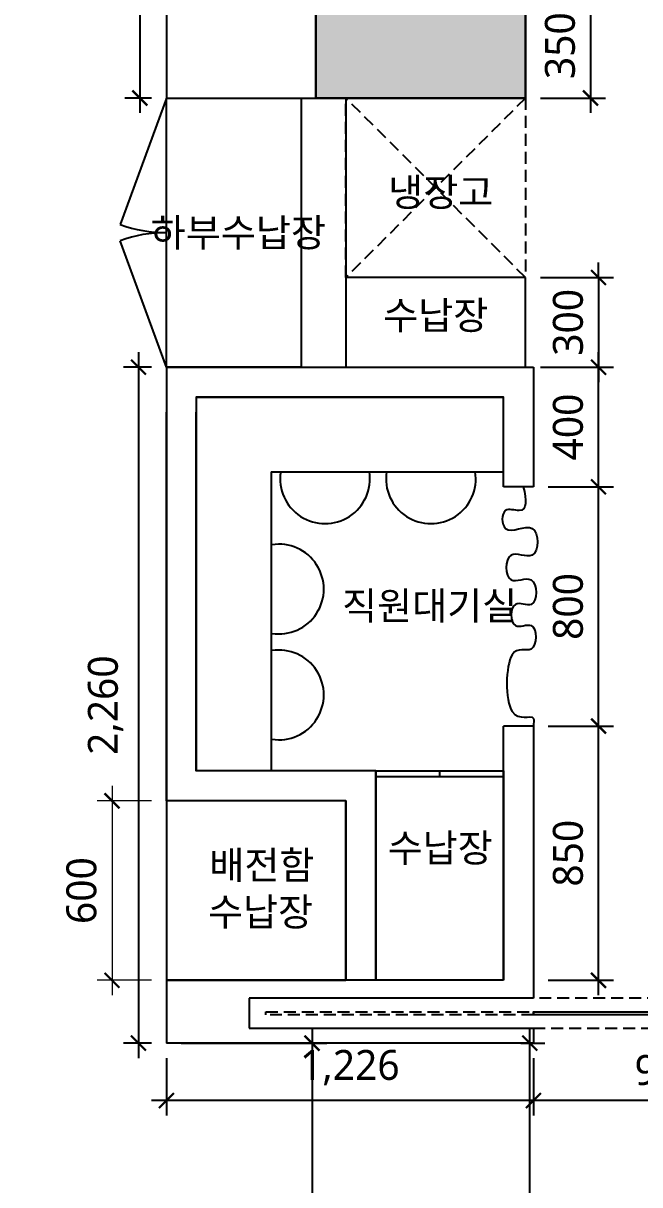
# Model space of a CAD drawing. Header units: metres. Extents: x 11578468 to 47831421, y -58341524 to -14256839.
# Drawn here: x 23877449 to 23879510, y -29114886 to -29111002 of the extents above; entities that cross this region are included whole.
import ezdxf
from ezdxf.enums import TextEntityAlignment as Align

# ---------------------------------------------------------------- set-up
doc = ezdxf.new("R2010")
doc.units = ezdxf.units.M
doc.header["$LTSCALE"] = 50
doc.header["$MEASUREMENT"] = 0
doc.linetypes.add('DH-HID2', pattern=[1.2, 0.8, -0.4])
doc.layers.get('0').update_dxf_attribs({"linetype": 'CONTINUOUS'})
doc.layers.get('DEFPOINTS').update_dxf_attribs({"linetype": 'CONTINUOUS'})
for name, color, linetype in [('0-ELC TEXT', 7, 'CONTINUOUS'), ('04_FUR', 6, 'CONTINUOUS'), ('3.기호.계단선', 30, 'CONTINUOUS'), ('CO-DOOR', 8, 'CONTINUOUS'), ('FU-FURM', 251, 'DH-HID2'), ('wall', 3, 'CONTINUOUS'), ('家具', 251, 'CONTINUOUS'), ('가구', 6, 'CONTINUOUS')]:
    doc.layers.add(name, color=color, linetype=linetype)
for name, color, linetype, lineweight in [('DIM', 7, 'CONTINUOUS', 15), ('ha', 8, 'CONTINUOUS', 5), ('wall2', 3, 'CONTINUOUS', 25)]:
    doc.layers.add(name, color=color, linetype=linetype, lineweight=lineweight)
doc.styles.add('HY 울릉도 L', font='malgun.ttf')
doc.styles.add('맑은 고딕', font='malgun.ttf')
doc.dimstyles.new('사본 50', dxfattribs={"dimscale": 50, "dimtxt": 2, "dimasz": 1, "dimexe": 1, "dimexo": 1, "dimgap": 1, "dimtad": 1, "dimdec": 0, "dimrnd": 0.05, "dimdsep": 46, "dimlunit": 6, "dimtxsty": 'HY 울릉도 L', "dimblk": 'ARCHTICK', "dimcen": 2.5, "dimdle": 1, "dimclrd": 133, "dimclre": 133, "dimclrt": 30, "dimadec": 0, "dimazin": 0, "dimtfac": 1, "dimtdec": 0, "dimtix": 1, "dimtmove": 2, "dimatfit": 3, "dimldrblk": 'ARCHTICK', "dimfxl": 1, "dimlwd": -1, "dimlwe": -1, "dimarcsym": 0})

# ---------------------------------------------------------------- blocks, each defined once
blk = doc.blocks.new('sdagdgds')
at = {"layer": 'ha', "transparency": 33554687}
h = blk.add_hatch(color=256, dxfattribs=at)
h.dxf.hatch_style = 1
h.paths.add_polyline_path([(23725502, -29128457), (23728302, -29128457), (23728302, -29132607), (23728502, -29132607), (23728502, -29128257), (23728302, -29128257), (23725302, -29128257), (23725302, -29132557), (23725502, -29132557)])
h.paths.add_polyline_path([(23728502, -29133657), (23728302, -29133657), (23728302, -29133757), (23725502, -29133757), (23725502, -29133657), (23725302, -29133657), (23725302, -29133757), (23724848.0976572, -29133757), (23724752, -29133757), (23724752, -29136507), (23725152, -29136507), (23725152, -29137657), (23725352, -29137657), (23725352, -29137507), (23727752, -29137507), (23727952, -29137507), (23727952, -29137307), (23725352, -29137307), (23725352, -29136507), (23727052, -29136507), (23727052, -29136707), (23727252, -29136707), (23727252, -29136507), (23727252, -29135757), (23727252, -29135707), (23727052, -29135707), (23727052, -29135757), (23727052, -29136307), (23725352, -29136307), (23724952, -29136307), (23724952, -29133957), (23727052, -29133957), (23727052, -29134507), (23727252, -29134507), (23727252, -29133957), (23728502, -29133957)])
h.paths.add_polyline_path([(23727952, -29138607), (23727752, -29138607), (23727752, -29139637), (23725352, -29139637), (23725352, -29139457), (23725152, -29139457), (23725152, -29140057), (23725352, -29140057), (23725352, -29139837), (23727752, -29139837), (23727752, -29139907), (23727952, -29139907), (23727952, -29139837)])
h.paths.add_polyline_path([(23727952, -29141007), (23727752, -29141007), (23727752, -29142007), (23725352, -29142007), (23725352, -29141857), (23725152, -29141857), (23725152, -29144557), (23725652, -29144557), (23725652, -29144657), (23729552, -29144657), (23729552, -29144457), (23725852, -29144457), (23725852, -29144357), (23725352, -29144357), (23725352, -29142207), (23727952, -29142207)])
h.paths.add_polyline_path([(23731552, -29144307), (23730852, -29144307), (23730852, -29144457), (23730732, -29144457), (23730732, -29144657), (23732052, -29144657), (23732052, -29144457), (23731552, -29144457)])
h.paths.add_polyline_path([(23739502, -29144457), (23736702, -29144457), (23736702, -29144307), (23736002, -29144307), (23736002, -29144457), (23733202, -29144457), (23733202, -29144657), (23739502, -29144657)])
h.paths.add_polyline_path([(23745902, -29143307), (23745702, -29143307), (23745702, -29144457), (23744702, -29144457), (23744702, -29144307), (23744002, -29144307), (23744002, -29144457), (23743102, -29144457), (23743102, -29144657), (23745902, -29144657)])
h.paths.add_polyline_path([(23745902, -29133157), (23745702, -29133157), (23745702, -29139657), (23745902, -29139657)])
h.paths.add_polyline_path([(23745902, -29140857), (23745702, -29140857), (23745702, -29142157), (23745902, -29142157)])
h.paths.add_polyline_path([(23744602, -29136307), (23743902, -29136307), (23743902, -29136657), (23744602, -29136657)])
h.paths.add_polyline_path([(23736702, -29136307), (23736002, -29136307), (23736002, -29136657), (23736702, -29136657)])
h.paths.add_polyline_path([(23731602, -29136307), (23730902, -29136307), (23730902, -29136657), (23731602, -29136657)])
h.paths.add_polyline_path([(23745902, -29130707), (23745702, -29130707), (23745702, -29131957), (23745902, -29131957)])
h.paths.add_polyline_path([(23745902, -29128257), (23743802, -29128257), (23743802, -29128457), (23743802, -29128707), (23744502, -29128707), (23744502, -29128457), (23745702, -29128457), (23745702, -29129607), (23745902, -29129607)])
h.paths.add_polyline_path([(23731602, -29128457), (23731602, -29128257), (23730902, -29128257), (23730902, -29130107), (23731102, -29130107), (23731102, -29128707), (23731602, -29128707)])
h.paths.add_polyline_path([(23736702, -29128257), (23736002, -29128257), (23736002, -29128457), (23736002, -29128707), (23736702, -29128707), (23736702, -29128457)])
at = {"layer": 'wall'}
for p, q in [((23736002, -29136307), (23736002, -29136657)), ((23736702, -29136657), (23736702, -29136307)), ((23736002, -29136657), (23736702, -29136657))]:
    blk.add_line(p, q, dxfattribs=at)
blk = doc.blocks.new('_ArchTick')
at = {"color": 0, "linetype": 'ByBlock', "const_width": 0.15}
blk.add_lwpolyline([(-0.5, -0.5), (0.5, 0.5)], dxfattribs=at)
blk = doc.blocks.new('*D1507')
at = {"layer": 'DEFPOINTS', "color": 0, "ltscale": 10, "transparency": 16777216}
for p in [(23878027.7, -29108002.3), (23877839.1, -29111252.3), (23877927.7, -29111252.3)]:
    blk.add_point(p, dxfattribs=at)
at = {"layer": 'wall', "color": 133, "ltscale": 10, "transparency": 16777216}
for p, q in [((23877839.1, -29107952.3), (23877839.1, -29111302.3)), ((23877977.7, -29108002.3), (23877789.1, -29108002.3)), ((23877877.7, -29111252.3), (23877789.1, -29111252.3))]:
    blk.add_line(p, q, dxfattribs=at)
at = {"layer": 'wall', "color": 133, "ltscale": 10, "transparency": 16777216, "xscale": 50, "yscale": 50, "zscale": 50}
for p, rotation in [((23877839.1, -29108002.3), 90), ((23877839.1, -29111252.3), 270)]:
    blk.add_blockref('_ArchTick', p, dxfattribs=dict(at, rotation=rotation))
at = {"layer": 'wall', "color": 30, "ltscale": 10, "transparency": 16777216, "insert": (23877729.1, -29109627.3), "char_height": 100, "attachment_point": 5, "rotation": 90, "style": 'HY 울릉도 L'}
blk.add_mtext('3,250', dxfattribs=at)
blk = doc.blocks.new('*D1575')
at = {"layer": 'DEFPOINTS', "color": 0, "ltscale": 10, "transparency": 16777216}
for p in [(23879154.1, -29114412.3), (23880054.1, -29114412.3), (23879154.1, -29114604.5)]:
    blk.add_point(p, dxfattribs=at)
at = {"layer": 'wall', "color": 133, "ltscale": 10, "transparency": 16777216}
for p, q in [((23879154.1, -29114462.3), (23879154.1, -29114654.5)), ((23880054.1, -29114462.3), (23880054.1, -29114654.5)), ((23880104.1, -29114604.5), (23879104.1, -29114604.5))]:
    blk.add_line(p, q, dxfattribs=at)
at = {"layer": 'wall', "color": 133, "ltscale": 10, "transparency": 16777216, "xscale": 50, "yscale": 50, "zscale": 50, "rotation": 180}
blk.add_blockref('_ArchTick', (23879154.1, -29114604.5), dxfattribs=at)
at = {"layer": 'wall', "color": 133, "ltscale": 10, "transparency": 16777216, "xscale": 50, "yscale": 50, "zscale": 50}
blk.add_blockref('_ArchTick', (23880054.1, -29114604.5), dxfattribs=at)
at = {"layer": 'wall', "color": 30, "ltscale": 10, "transparency": 16777216, "insert": (23879604.1, -29114502.8), "char_height": 100, "attachment_point": 5, "style": 'HY 울릉도 L'}
blk.add_mtext('900', dxfattribs=at)
blk = doc.blocks.new('*D1576')
at = {"layer": 'DEFPOINTS', "color": 0, "ltscale": 10, "transparency": 16777216}
for p in [(23877927.7, -29114412.3), (23879154.1, -29114412.3), (23877927.7, -29114604.5)]:
    blk.add_point(p, dxfattribs=at)
at = {"layer": 'wall', "color": 133, "ltscale": 10, "transparency": 16777216}
for p, q in [((23877927.7, -29114462.3), (23877927.7, -29114654.5)), ((23879154.1, -29114462.3), (23879154.1, -29114654.5)), ((23879204.1, -29114604.5), (23877877.7, -29114604.5))]:
    blk.add_line(p, q, dxfattribs=at)
at = {"layer": 'wall', "color": 133, "ltscale": 10, "transparency": 16777216, "xscale": 50, "yscale": 50, "zscale": 50, "rotation": 180}
blk.add_blockref('_ArchTick', (23877927.7, -29114604.5), dxfattribs=at)
at = {"layer": 'wall', "color": 133, "ltscale": 10, "transparency": 16777216, "xscale": 50, "yscale": 50, "zscale": 50}
blk.add_blockref('_ArchTick', (23879154.1, -29114604.5), dxfattribs=at)
at = {"layer": 'wall', "color": 30, "ltscale": 10, "transparency": 16777216, "insert": (23878540.9, -29114494.2), "char_height": 100, "attachment_point": 5, "style": 'HY 울릉도 L'}
blk.add_mtext('1,226', dxfattribs=at)
blk = doc.blocks.new('*D1585')
at = {"layer": 'DEFPOINTS', "color": 0, "ltscale": 10, "transparency": 16777216}
for p in [(23879154.1, -29113352.3), (23879371.9, -29113352.3), (23879154.1, -29114202.3)]:
    blk.add_point(p, dxfattribs=at)
at = {"layer": 'wall', "color": 133, "ltscale": 10, "transparency": 16777216}
for p, q in [((23879371.9, -29114252.3), (23879371.9, -29113302.3)), ((23879204.1, -29113352.3), (23879421.9, -29113352.3)), ((23879204.1, -29114202.3), (23879421.9, -29114202.3))]:
    blk.add_line(p, q, dxfattribs=at)
at = {"layer": 'wall', "color": 133, "ltscale": 10, "transparency": 16777216, "xscale": 50, "yscale": 50, "zscale": 50}
for p, rotation in [((23879371.9, -29113352.3), 90), ((23879371.9, -29114202.3), 270)]:
    blk.add_blockref('_ArchTick', p, dxfattribs=dict(at, rotation=rotation))
at = {"layer": 'wall', "color": 30, "ltscale": 10, "transparency": 16777216, "insert": (23879270.2, -29113777.3), "char_height": 100, "attachment_point": 5, "rotation": 90, "style": 'HY 울릉도 L'}
blk.add_mtext('850', dxfattribs=at)
blk = doc.blocks.new('*D1586')
at = {"layer": 'DEFPOINTS', "color": 0, "ltscale": 10, "transparency": 16777216}
for p in [(23879154.1, -29112552.3), (23879371.9, -29112552.3), (23879154.1, -29113352.3)]:
    blk.add_point(p, dxfattribs=at)
at = {"layer": 'wall', "color": 133, "ltscale": 10, "transparency": 16777216}
for p, q in [((23879371.9, -29113402.3), (23879371.9, -29112502.3)), ((23879204.1, -29112552.3), (23879421.9, -29112552.3)), ((23879204.1, -29113352.3), (23879421.9, -29113352.3))]:
    blk.add_line(p, q, dxfattribs=at)
at = {"layer": 'wall', "color": 133, "ltscale": 10, "transparency": 16777216, "xscale": 50, "yscale": 50, "zscale": 50}
for p, rotation in [((23879371.9, -29112552.3), 90), ((23879371.9, -29113352.3), 270)]:
    blk.add_blockref('_ArchTick', p, dxfattribs=dict(at, rotation=rotation))
at = {"layer": 'wall', "color": 30, "ltscale": 10, "transparency": 16777216, "insert": (23879270.2, -29112952.3), "char_height": 100, "attachment_point": 5, "rotation": 90, "style": 'HY 울릉도 L'}
blk.add_mtext('800', dxfattribs=at)
blk = doc.blocks.new('*D1587')
at = {"layer": 'DEFPOINTS', "color": 0, "ltscale": 10, "transparency": 16777216}
for p in [(23879154.1, -29112152.3), (23879371.9, -29112152.3), (23879154.1, -29112552.3)]:
    blk.add_point(p, dxfattribs=at)
at = {"layer": 'wall', "color": 133, "ltscale": 10, "transparency": 16777216}
for p, q in [((23879371.9, -29112602.3), (23879371.9, -29112102.3)), ((23879204.1, -29112152.3), (23879421.9, -29112152.3)), ((23879204.1, -29112552.3), (23879421.9, -29112552.3))]:
    blk.add_line(p, q, dxfattribs=at)
at = {"layer": 'wall', "color": 133, "ltscale": 10, "transparency": 16777216, "xscale": 50, "yscale": 50, "zscale": 50}
for p, rotation in [((23879371.9, -29112152.3), 90), ((23879371.9, -29112552.3), 270)]:
    blk.add_blockref('_ArchTick', p, dxfattribs=dict(at, rotation=rotation))
at = {"layer": 'wall', "color": 30, "ltscale": 10, "transparency": 16777216, "insert": (23879270.2, -29112352.3), "char_height": 100, "attachment_point": 5, "rotation": 90, "style": 'HY 울릉도 L'}
blk.add_mtext('400', dxfattribs=at)
blk = doc.blocks.new('*D1588')
at = {"layer": 'DEFPOINTS', "color": 0, "ltscale": 10, "transparency": 16777216}
for p in [(23877927.7, -29112152.3), (23877834.5, -29114412.3), (23877927.7, -29114412.3)]:
    blk.add_point(p, dxfattribs=at)
at = {"layer": 'wall', "color": 133, "ltscale": 10, "transparency": 16777216}
for p, q in [((23877834.5, -29112102.3), (23877834.5, -29114462.3)), ((23877877.7, -29112152.3), (23877784.5, -29112152.3)), ((23877877.7, -29114412.3), (23877784.5, -29114412.3))]:
    blk.add_line(p, q, dxfattribs=at)
at = {"layer": 'wall', "color": 133, "ltscale": 10, "transparency": 16777216, "xscale": 50, "yscale": 50, "zscale": 50}
for p, rotation in [((23877834.5, -29112152.3), 90), ((23877834.5, -29114412.3), 270)]:
    blk.add_blockref('_ArchTick', p, dxfattribs=dict(at, rotation=rotation))
at = {"layer": 'wall', "color": 30, "ltscale": 10, "transparency": 16777216, "insert": (23877724.5, -29113282.3), "char_height": 100, "attachment_point": 5, "rotation": 90, "style": 'HY 울릉도 L'}
blk.add_mtext('2,260', dxfattribs=at)
blk = doc.blocks.new('*D1589')
at = {"layer": 'DEFPOINTS', "color": 0, "ltscale": 10, "transparency": 16777216}
for p in [(23879127.7, -29110902.3), (23879127.7, -29111252.3), (23879345.2, -29111252.3)]:
    blk.add_point(p, dxfattribs=at)
at = {"layer": 'wall', "color": 133, "ltscale": 10, "transparency": 16777216}
for p, q in [((23879345.2, -29110852.3), (23879345.2, -29111302.3)), ((23879177.7, -29110902.3), (23879395.2, -29110902.3)), ((23879177.7, -29111252.3), (23879395.2, -29111252.3))]:
    blk.add_line(p, q, dxfattribs=at)
at = {"layer": 'wall', "color": 133, "ltscale": 10, "transparency": 16777216, "xscale": 50, "yscale": 50, "zscale": 50}
for p, rotation in [((23879345.2, -29110902.3), 90), ((23879345.2, -29111252.3), 270)]:
    blk.add_blockref('_ArchTick', p, dxfattribs=dict(at, rotation=rotation))
at = {"layer": 'wall', "color": 30, "ltscale": 10, "transparency": 16777216, "insert": (23879243.5, -29111077.3), "char_height": 100, "attachment_point": 5, "rotation": 90, "style": 'HY 울릉도 L'}
blk.add_mtext('350', dxfattribs=at)
blk = doc.blocks.new('*D1596')
at = {"layer": 'DEFPOINTS', "color": 0, "ltscale": 10, "transparency": 16777216}
for p in [(23879062.7, -29114412.3), (23879142.3, -29114412.3), (23879062.7, -29116211)]:
    blk.add_point(p, dxfattribs=at)
at = {"layer": 'wall', "color": 133, "ltscale": 10, "transparency": 16777216}
for p, q in [((23879142.3, -29116261), (23879142.3, -29114362.3)), ((23879112.7, -29114412.3), (23879192.3, -29114412.3)), ((23879112.7, -29116211), (23879192.3, -29116211))]:
    blk.add_line(p, q, dxfattribs=at)
at = {"layer": 'wall', "color": 133, "ltscale": 10, "transparency": 16777216, "xscale": 50, "yscale": 50, "zscale": 50}
for p, rotation in [((23879142.3, -29114412.3), 90), ((23879142.3, -29116211), 270)]:
    blk.add_blockref('_ArchTick', p, dxfattribs=dict(at, rotation=rotation))
at = {"layer": 'wall', "color": 30, "ltscale": 10, "transparency": 16777216, "insert": (23879032, -29115311.6), "char_height": 100, "attachment_point": 5, "rotation": 90, "style": 'HY 울릉도 L'}
blk.add_mtext('1,799', dxfattribs=at)
blk = doc.blocks.new('*D1639')
at = {"layer": 'DEFPOINTS', "color": 0, "ltscale": 10, "transparency": 16777216}
for p in [(23884627.7, -29114724.1), (23884627.7, -29115078.2), (23878130.2, -29115151.7)]:
    blk.add_point(p, dxfattribs=at)
at = {"layer": 'wall', "color": 133, "ltscale": 10, "transparency": 16777216}
for p, q in [((23884627.7, -29114774.1), (23884627.7, -29115128.2)), ((23878130.2, -29115101.7), (23878130.2, -29115028.2)), ((23878080.2, -29115078.2), (23884677.7, -29115078.2))]:
    blk.add_line(p, q, dxfattribs=at)
at = {"layer": 'wall', "color": 133, "ltscale": 10, "transparency": 16777216, "xscale": 50, "yscale": 50, "zscale": 50, "rotation": 180}
blk.add_blockref('_ArchTick', (23878130.2, -29115078.2), dxfattribs=at)
at = {"layer": 'wall', "color": 133, "ltscale": 10, "transparency": 16777216, "xscale": 50, "yscale": 50, "zscale": 50}
blk.add_blockref('_ArchTick', (23884627.7, -29115078.2), dxfattribs=at)
at = {"layer": 'wall', "color": 30, "ltscale": 10, "transparency": 16777216, "insert": (23881379, -29114968.2), "char_height": 100, "attachment_point": 5, "style": 'HY 울릉도 L'}
blk.add_mtext('6,497', dxfattribs=at)
blk = doc.blocks.new('*D1660')
at = {"layer": 'DEFPOINTS', "color": 0, "ltscale": 10, "transparency": 16777216}
for p in [(23877927.7, -29113602.3), (23877746, -29114202.3), (23877927.7, -29114202.3)]:
    blk.add_point(p, dxfattribs=at)
at = {"layer": 'DIM', "color": 133, "ltscale": 10, "transparency": 16777216}
for p, q in [((23877746, -29113552.3), (23877746, -29114252.3)), ((23877877.7, -29113602.3), (23877696, -29113602.3)), ((23877877.7, -29114202.3), (23877696, -29114202.3))]:
    blk.add_line(p, q, dxfattribs=at)
at = {"layer": 'DIM', "color": 133, "ltscale": 10, "transparency": 16777216, "xscale": 50, "yscale": 50, "zscale": 50}
for p, rotation in [((23877746, -29113602.3), 90), ((23877746, -29114202.3), 270)]:
    blk.add_blockref('_ArchTick', p, dxfattribs=dict(at, rotation=rotation))
at = {"layer": 'DIM', "color": 30, "ltscale": 10, "transparency": 16777216, "insert": (23877644.3, -29113902.3), "char_height": 100, "attachment_point": 5, "rotation": 90, "style": 'HY 울릉도 L'}
blk.add_mtext('600', dxfattribs=at)
blk = doc.blocks.new('*D1674')
at = {"layer": 'DEFPOINTS', "color": 0, "ltscale": 10, "transparency": 16777216}
for p in [(23877927.7, -29114412.3), (23878130.2, -29115902.3), (23878414.4, -29115902.3)]:
    blk.add_point(p, dxfattribs=at)
at = {"layer": 'wall', "color": 133, "ltscale": 10, "transparency": 16777216}
for p, q in [((23878414.4, -29114362.3), (23878414.4, -29115952.3)), ((23877977.7, -29114412.3), (23878464.4, -29114412.3)), ((23878180.2, -29115902.3), (23878464.4, -29115902.3))]:
    blk.add_line(p, q, dxfattribs=at)
at = {"layer": 'wall', "color": 133, "ltscale": 10, "transparency": 16777216, "xscale": 50, "yscale": 50, "zscale": 50}
for p, rotation in [((23878414.4, -29114412.3), 90), ((23878414.4, -29115902.3), 270)]:
    blk.add_blockref('_ArchTick', p, dxfattribs=dict(at, rotation=rotation))
at = {"layer": 'wall', "color": 30, "ltscale": 10, "transparency": 16777216, "insert": (23878304.1, -29115157.3), "char_height": 100, "attachment_point": 5, "rotation": 90, "style": 'HY 울릉도 L'}
blk.add_mtext('1,490', dxfattribs=at)
blk = doc.blocks.new('*D1677')
at = {"layer": 'DEFPOINTS', "color": 0, "ltscale": 10, "transparency": 16777216}
for p in [(23879127.7, -29111852.3), (23879127.7, -29112152.3), (23879371.9, -29112152.3)]:
    blk.add_point(p, dxfattribs=at)
at = {"layer": 'wall', "color": 133, "ltscale": 10, "transparency": 16777216}
for p, q in [((23879371.9, -29111852.3), (23879371.9, -29111802.3)), ((23879177.7, -29111852.3), (23879421.9, -29111852.3)), ((23879371.9, -29111852.3), (23879371.9, -29112152.3)), ((23879177.7, -29112152.3), (23879421.9, -29112152.3)), ((23879371.9, -29112152.3), (23879371.9, -29112202.3))]:
    blk.add_line(p, q, dxfattribs=at)
at = {"layer": 'wall', "color": 133, "ltscale": 10, "transparency": 16777216, "xscale": 50, "yscale": 50, "zscale": 50}
for p, rotation in [((23879371.9, -29111852.3), 270), ((23879371.9, -29112152.3), 90)]:
    blk.add_blockref('_ArchTick', p, dxfattribs=dict(at, rotation=rotation))
at = {"layer": 'wall', "color": 30, "ltscale": 10, "transparency": 16777216, "insert": (23879270.2, -29112002.3), "char_height": 100, "attachment_point": 5, "rotation": 90, "style": 'HY 울릉도 L'}
blk.add_mtext('300', dxfattribs=at)

msp = doc.modelspace()

# ---------------------------------------------------------------- linework, layer by layer
at = {"layer": '04_FUR', "ltscale": 10}
for p, q in [((23877927.7, -29113002.3), (23877927.7, -29113602.3)), ((23878627.7, -29113502.3), (23879054.1, -29113502.3)), ((23878627.7, -29114202.3), (23878627.7, -29113502.3)), ((23878627.7, -29113520.3), (23879054.1, -29113520.3)), ((23878840.9, -29113502.3), (23878840.9, -29113520.3)), ((23879054.1, -29113502.3), (23879054.1, -29114202.3)), ((23879054.1, -29114202.3), (23878627.7, -29114202.3))]:
    msp.add_line(p, q, dxfattribs=at)
for points in [[(23879127.7, -29111852.3), (23878527.7, -29111852.3), (23878527.7, -29112152.3), (23879127.7, -29112152.3)], [(23877927.7, -29114202.3), (23878527.7, -29114202.3), (23878527.7, -29113602.3), (23877927.7, -29113602.3)]]:
    msp.add_lwpolyline(points, close=True, dxfattribs=at)
for points in [[(23878277.7, -29112502.3), (23879054.1, -29112502.3), (23879054.1, -29112252.3), (23878027.7, -29112252.3), (23878027.7, -29112502.3)], [(23878277.7, -29112502.3), (23878277.7, -29113502.3), (23878027.7, -29113502.3), (23878027.7, -29112502.3)]]:
    msp.add_lwpolyline(points, dxfattribs=at)
for centre, start, end in [((23878457.9, -29112525.4), 171.1259, 8.8741), ((23878811.8, -29112525.4), 171.1259, 8.8741), ((23878303.8, -29112894.2), 261.1259, 98.8741), ((23878303.8, -29113248), 261.1259, 98.8741)]:
    msp.add_arc(centre, 150, start, end, dxfattribs=at)
at = {"layer": 'CO-DOOR', "color": 251, "linetype": 'DH-HID2'}
for points in [[(23879154.1, -29114362.3), (23880054.1, -29114362.3), (23880054.1, -29114262.3), (23879154.1, -29114262.3)], [(23879154.1, -29114312.3), (23879154.1, -29114317.3)]]:
    msp.add_lwpolyline(points, dxfattribs=at)
at = {"layer": 'CO-DOOR', "color": 8, "linetype": 'DH-HID2'}
msp.add_lwpolyline([(23879154.1, -29114317.3), (23878260.1, -29114317.3), (23878260.1, -29114307.3), (23879154.1, -29114307.3)], close=True, dxfattribs=at)
at = {"layer": 'CO-DOOR'}
msp.add_lwpolyline([(23880054.1, -29114317.3), (23879154.1, -29114317.3), (23879154.1, -29114307.3), (23880054.1, -29114307.3)], close=True, dxfattribs=at)
at = {"layer": 'FU-FURM'}
for p, q in [((23879127.7, -29111852.3), (23878527.7, -29111252.3)), ((23879127.7, -29111252.3), (23878527.7, -29111852.3))]:
    msp.add_line(p, q, dxfattribs=at)
msp.add_lwpolyline([(23878527.7, -29111252.3), (23879127.7, -29111252.3), (23879127.7, -29111852.3), (23878527.7, -29111852.3)], close=True, dxfattribs=at)
at = {"layer": 'wall', "ltscale": 10}
for p, q in [((23877927.7, -29111252.3), (23878427.7, -29111252.3)), ((23878377.7, -29111252.3), (23878377.7, -29112152.3)), ((23878527.7, -29111252.3), (23878527.7, -29112152.3)), ((23877927.7, -29112152.3), (23879154.1, -29112152.3)), ((23879154.1, -29112152.3), (23879154.1, -29112552.3)), ((23878027.7, -29112252.3), (23879054.1, -29112252.3)), ((23879054.1, -29112552.3), (23879054.1, -29112252.3)), ((23879154.1, -29112552.3), (23879054.1, -29112552.3)), ((23879054.1, -29114202.3), (23879054.1, -29113352.3)), ((23879154.1, -29113352.3), (23879054.1, -29113352.3)), ((23879154.1, -29113352.3), (23879154.1, -29114262.3)), ((23878627.7, -29113502.3), (23878627.7, -29114202.3)), ((23878527.7, -29113602.3), (23878527.7, -29114202.3)), ((23879154.1, -29114262.3), (23878204.1, -29114262.3)), ((23878204.1, -29114262.3), (23878204.1, -29114362.3)), ((23879154.1, -29114307.3), (23879154.1, -29114317.3)), ((23878204.1, -29114362.3), (23879154.1, -29114362.3)), ((23879154.1, -29114362.3), (23879154.1, -29114412.3))]:
    msp.add_line(p, q, dxfattribs=at)
msp.add_lwpolyline([(23878427.7, -29110902.3), (23879127.7, -29110902.3), (23879127.7, -29111252.3), (23878427.7, -29111252.3)], close=True, dxfattribs=at)
at = {"layer": 'wall2'}
for p, q in [((23877927.7, -29110902.3), (23877927.7, -29111252.3)), ((23877927.7, -29112152.3), (23877927.7, -29113602.3)), ((23878027.7, -29112252.3), (23878027.7, -29113502.3)), ((23877927.7, -29113602.3), (23877927.7, -29112302.3)), ((23878027.7, -29113502.3), (23878027.7, -29112302.3)), ((23877927.7, -29114202.3), (23877927.7, -29114412.3)), ((23878527.7, -29114412.3), (23878427.7, -29114412.3)), ((23879154.1, -29114412.3), (23878527.5, -29114412.3)), ((23878527.5, -29114412.3), (23878527.5, -29114413.1))]:
    msp.add_line(p, q, dxfattribs=at)
at = {"layer": 'wall2', "ltscale": 10}
for p, q in [((23878627.7, -29113502.3), (23878027.7, -29113502.3)), ((23878527.7, -29113602.3), (23877927.7, -29113602.3)), ((23879054.1, -29114202.3), (23877927.7, -29114202.3)), ((23879154.1, -29114412.3), (23877927.7, -29114412.3))]:
    msp.add_line(p, q, dxfattribs=at)
at = {"layer": '家具', "ltscale": 10}
msp.add_open_spline([(23879120.5, -29112552.3), (23879131.7, -29112596.4), (23879136, -29112648), (23879044.9, -29112613.7), (23879049.8, -29112733.4), (23879173.4, -29112643.1), (23879174.4, -29112817.8), (23879058.4, -29112744.8), (23879057.9, -29112898), (23879167.7, -29112827.6), (23879169.9, -29112973.3), (23879075.7, -29112918.7), (23879075.5, -29113042.9), (23879168.6, -29112988.5), (23879166.5, -29113127.9), (23879062.5, -29113061), (23879056.5, -29113365.3), (23879161.1, -29113303.5), (23879155.6, -29113342), (23879154.1, -29113352.3)], degree=3, knots=[34.225614, 34.225614, 34.225614, 34.225614, 129.350152, 174.816427, 234.516348, 324.111881, 413.662195, 484.591503, 566.919486, 634.128876, 716.216808, 768.481849, 839.375776, 891.640817, 969.997126, 1033.461118, 1115.549051, 1186.478358, 1212.123887, 1212.123887, 1212.123887, 1212.123887], dxfattribs=at)
at = {"layer": '가구', "ltscale": 10}
for p, q in [((23877927.7, -29111252.3), (23877773.8, -29111675.1)), ((23877927.7, -29112152.3), (23877773.8, -29111729.4))]:
    msp.add_line(p, q, dxfattribs=at)
msp.add_lwpolyline([(23877927.7, -29111252.3), (23878377.7, -29111252.3), (23878377.7, -29112152.3), (23877927.7, -29112152.3)], close=True, dxfattribs=at)
for centre, start, end in [((23877927.7, -29111252.3), 250, 270), ((23877927.7, -29112152.3), 90, 110)]:
    msp.add_arc(centre, 450, start, end, dxfattribs=at)

# ---------------------------------------------------------------- block references
at = {"layer": '3.기호.계단선'}
msp.add_blockref('sdagdgds', (142425.7, 25404.7), dxfattribs=at)

# ---------------------------------------------------------------- texts
at = {"layer": '0-ELC TEXT', "style": '맑은 고딕'}
for s, p in [('냉장고', (23878844.6, -29111567.5)), ('하부수납장', (23878168.3, -29111702.6)), ('수납장', (23878827.9, -29111979)), ('직원대기실', (23878807.4, -29112950)), ('수납장', (23878843, -29113759.6)), ('배전함', (23878247, -29113817.4)), ('수납장', (23878242.4, -29113973.5))]:
    msp.add_text(s, height=93.33, rotation=360, dxfattribs=at).set_placement(p, align=Align.MIDDLE_CENTER)

# ---------------------------------------------------------------- dimensions: what is measured, and where the dimension line sits
at = {"layer": 'DIM', "ltscale": 10}
dim = msp.add_linear_dim(base=(23877746, -29114202.3), p1=(23877927.7, -29113602.3), p2=(23877927.7, -29114202.3), angle=90, dimstyle='사본 50', dxfattribs=at)
dim.commit()
dim.dimension.update_dxf_attribs({"geometry": '*D1660', "text_midpoint": (23877644.3, -29113902.3)})
at = {"layer": 'wall', "ltscale": 10}
for base, p1, p2, picture, middle in [((23877839.1, -29111252.3), (23878027.7, -29108002.3), (23877927.7, -29111252.3), '*D1507', (23877729.1, -29109627.3)), ((23879345.2, -29111252.3), (23879127.7, -29110902.3), (23879127.7, -29111252.3), '*D1589', (23879243.5, -29111077.3)), ((23879371.9, -29112152.3), (23879127.7, -29111852.3), (23879127.7, -29112152.3), '*D1677', (23879270.2, -29112002.3)), ((23877834.5, -29114412.3), (23877927.7, -29112152.3), (23877927.7, -29114412.3), '*D1588', (23877724.5, -29113282.3)), ((23879371.9, -29112152.3), (23879154.1, -29112552.3), (23879154.1, -29112152.3), '*D1587', (23879270.2, -29112352.3)), ((23879371.9, -29112552.3), (23879154.1, -29113352.3), (23879154.1, -29112552.3), '*D1586', (23879270.2, -29112952.3)), ((23879371.9, -29113352.3), (23879154.1, -29114202.3), (23879154.1, -29113352.3), '*D1585', (23879270.2, -29113777.3)), ((23878414.4, -29115902.3), (23877927.7, -29114412.3), (23878130.2, -29115902.3), '*D1674', (23878304.1, -29115157.3)), ((23879142.3, -29114412.3), (23879062.7, -29116211), (23879062.7, -29114412.3), '*D1596', (23879032, -29115311.6))]:
    dim = msp.add_linear_dim(base=base, p1=p1, p2=p2, angle=90, dimstyle='사본 50', dxfattribs=at)
    dim.commit()
    dim.dimension.update_dxf_attribs({"geometry": picture, "text_midpoint": middle})
for base, p1, p2, picture, middle in [((23877927.7, -29114604.5), (23879154.1, -29114412.3), (23877927.7, -29114412.3), '*D1576', (23878540.9, -29114494.2)), ((23879154.1, -29114604.5), (23880054.1, -29114412.3), (23879154.1, -29114412.3), '*D1575', (23879604.1, -29114502.8)), ((23884627.696, -29115078.2358), (23878130.2438, -29115151.7123), (23884627.696, -29114724.067), '*D1639', (23881378.9699, -29114968.1814))]:
    dim = msp.add_linear_dim(base=base, p1=p1, p2=p2, dimstyle='사본 50', dxfattribs=at)
    dim.commit()
    dim.dimension.update_dxf_attribs({"geometry": picture, "text_midpoint": middle})

doc.saveas('drawing.dxf')
